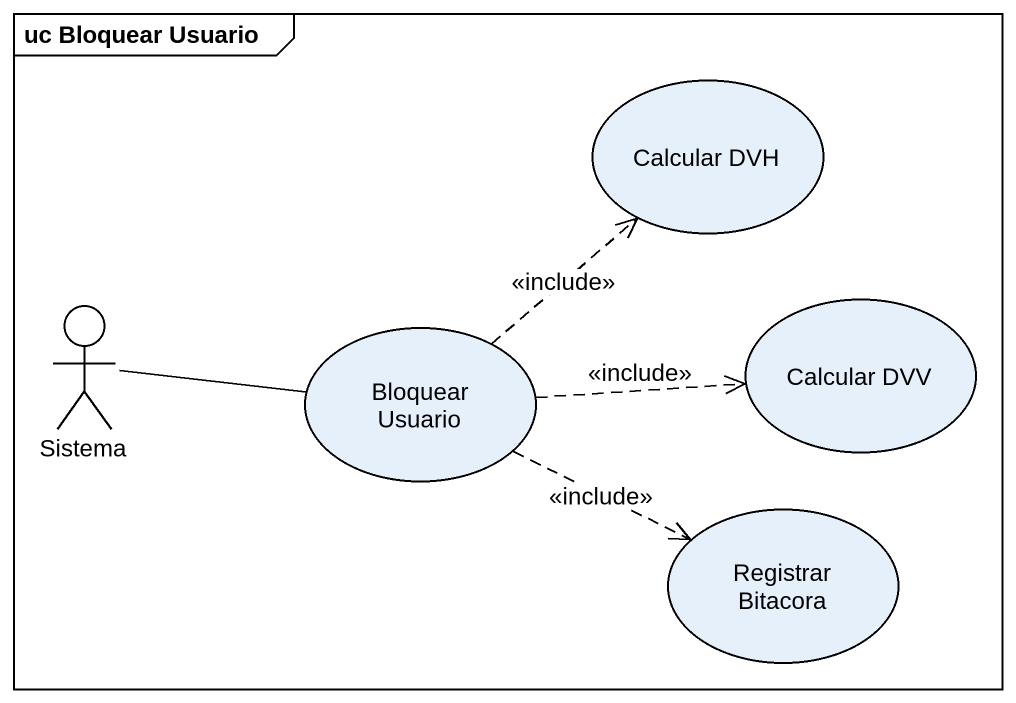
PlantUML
@startuml
mainframe uc Bloquear Usuario
usecase "Calcular DVH" as Calcular_DVH
actor Sistema
usecase "Calcular DVV" as Calcular_DVV
usecase "Bloquear Usuario" as Bloquear_Usuario
usecase "Registrar Bitacora" as Registrar_Bitacora
Sistema -right- Bloquear_Usuario
Bloquear_Usuario .up.> Calcular_DVH : <<include>>
Bloquear_Usuario .right.> Calcular_DVV : <<include>>
Bloquear_Usuario .right.> Registrar_Bitacora : <<include>>
@enduml
